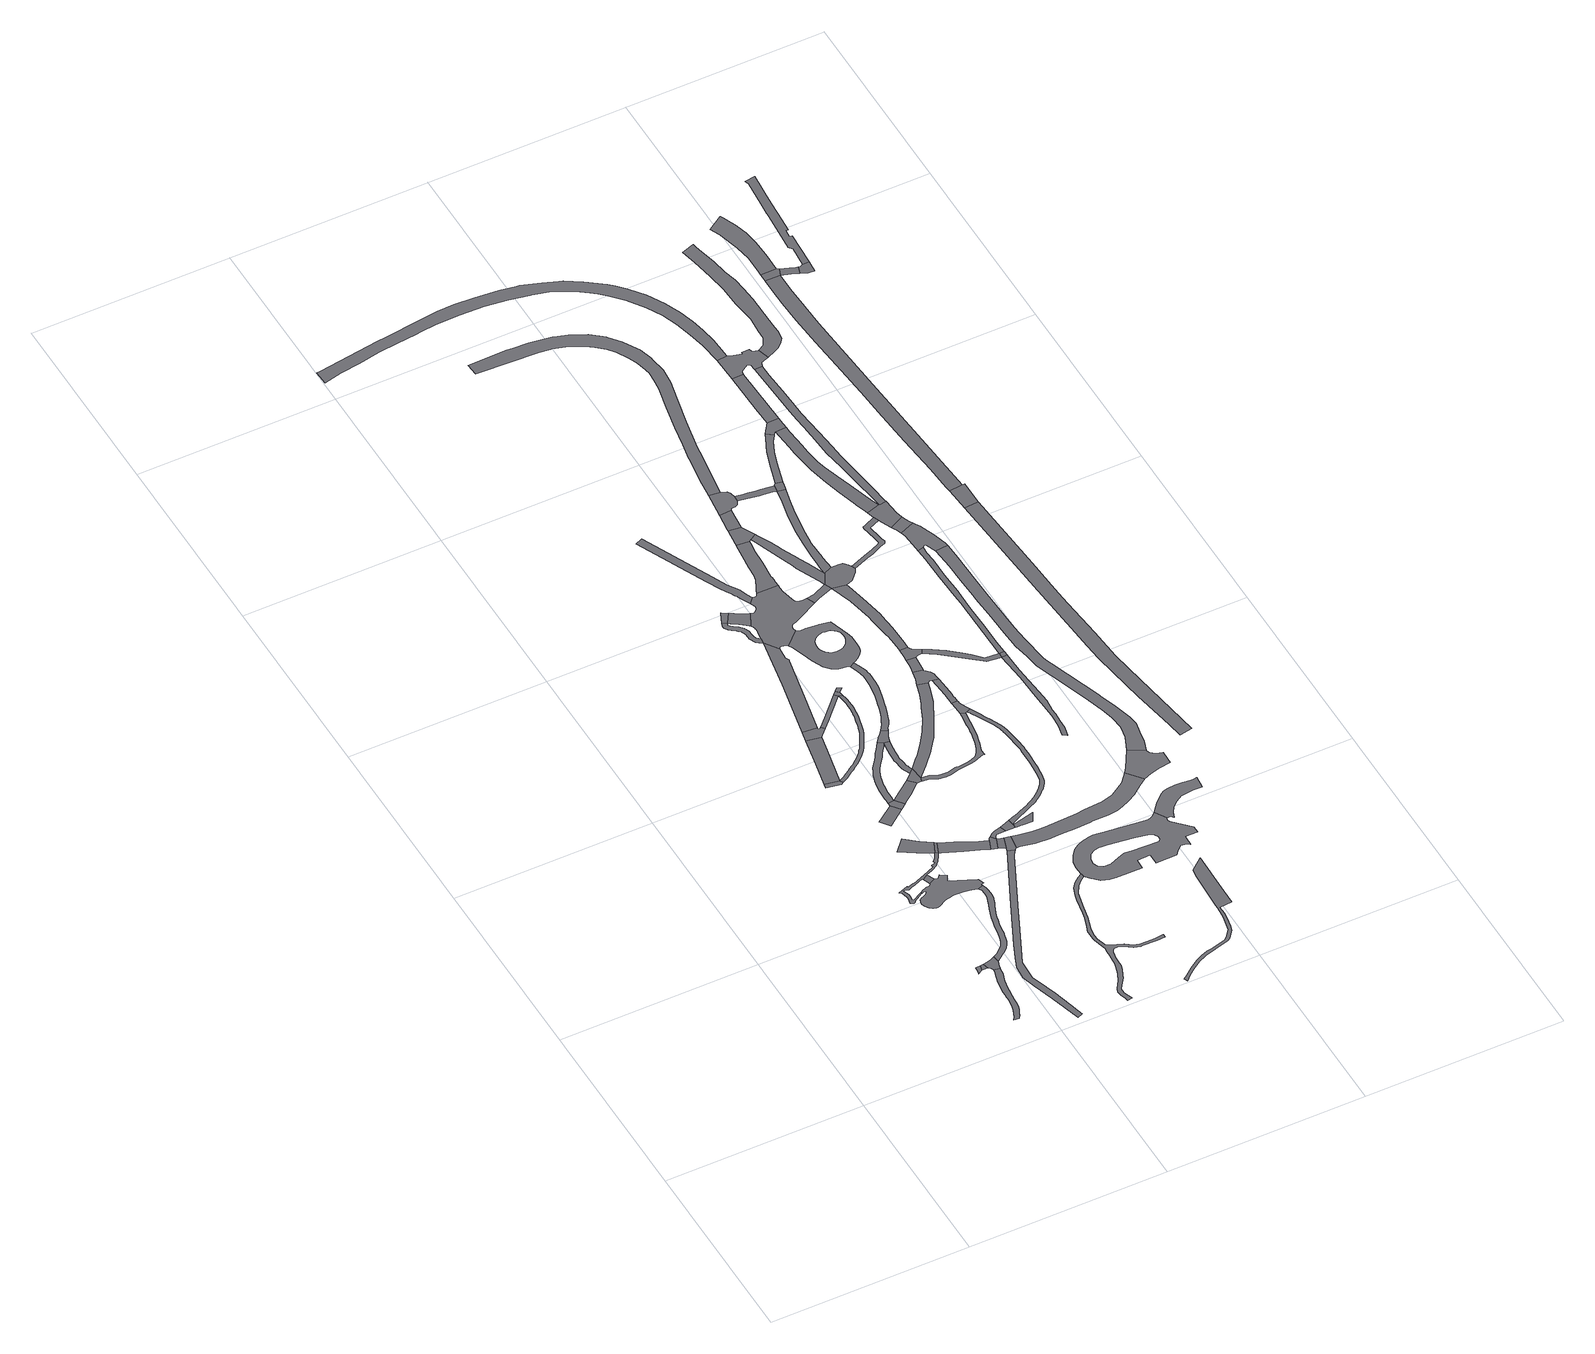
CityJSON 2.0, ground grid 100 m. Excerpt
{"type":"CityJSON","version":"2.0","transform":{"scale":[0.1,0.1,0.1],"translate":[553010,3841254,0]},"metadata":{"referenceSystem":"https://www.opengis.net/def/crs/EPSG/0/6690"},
"CityObjects":{
"road1":{"type":"Road","attributes":{"RoadStructureAttribute.sectionType":"1"},"geometry":[{"type":"MultiSurface","lod":"1","boundaries":[[[0,1,2,3,4,5,6,7,8,9,10,11,12,13,14,15,16,17,18,19,20,21,22,23,24,25,26,27,28,29,30,31,32,33,34,35,36,37,38]]]}]},
"road2":{"type":"Road","geometry":[{"type":"MultiSurface","lod":"1","boundaries":[[[39,40,41,42,43,44,45]]]}]},
"road3":{"type":"Road","geometry":[{"type":"MultiSurface","lod":"1","boundaries":[[[46,39,45,47,48,49]]]}]},
"road4":{"type":"Road","geometry":[{"type":"MultiSurface","lod":"1","boundaries":[[[50,51,52,53,46,49,54,55,0,38,56,57,58]]]}]},
"road5":{"type":"Road","geometry":[{"type":"MultiSurface","lod":"1","boundaries":[[[59,60,61,62,63,64,65,66,67,68,69,70,71,72,73,74,75,76,77,78,79,80,81,82,83,84,85,86,87,88,89,90,91,92,93,94,95,96,97,98,99,100,101,102,103,104,105,106,107,108,109,110,111,112,113,114]]]}]},
"road6":{"type":"Road","geometry":[{"type":"MultiSurface","lod":"1","boundaries":[[[107,106,115,116]]]}]},
"road7":{"type":"Road","attributes":{"RoadStructureAttribute.sectionType":"1"},"geometry":[{"type":"MultiSurface","lod":"1","boundaries":[[[117,118,119,120,121,122,123,124,125,126,127,128,129,130,131,132,133,134,135,136,137,138,139,140,141,142,143,144,145,146,147,148,149,150,151,152,153,154,155,156,157,158,159,160,161,162,163,50,58]]]}]},
"road8":{"type":"Road","geometry":[{"type":"MultiSurface","lod":"1","boundaries":[[[164,165,166,167,168,169,170,171,172,116,115,173,174,175,176,177,178,179,90,89,180,181,182,183,184,185,186,187,188,189,190,191,192,193,194,195,196,197,198,199,200,201,202,203,204,205,206,207,208,209,210,211,143,142]]]}]},
"road9":{"type":"Road","attributes":{"RoadStructureAttribute.sectionType":"1"},"geometry":[{"type":"MultiSurface","lod":"1","boundaries":[[[212,213,214,215,216,217,218,219,220,221,222,223,224,225,226,227,228,229,230,231,232,233,234]]]}]},
"road10":{"type":"Road","attributes":{"RoadStructureAttribute.sectionType":"1"},"geometry":[{"type":"MultiSurface","lod":"1","boundaries":[[[235,236,237,238,59,239]]]}]},
"road11":{"type":"Road","geometry":[{"type":"MultiSurface","lod":"1","boundaries":[[[240,241,242,243,244]]]}]},
"road12":{"type":"Road","attributes":{"RoadStructureAttribute.sectionType":"1"},"geometry":[{"type":"MultiSurface","lod":"1","boundaries":[[[245,246,247,248,249]]]}]},
"road13":{"type":"Road","geometry":[{"type":"MultiSurface","lod":"1","boundaries":[[[239,59,114,250]]]}]},
"road14":{"type":"Road","attributes":{"RoadStructureAttribute.sectionType":"1"},"geometry":[{"type":"MultiSurface","lod":"1","boundaries":[[[251,252,240,244,253,254]]]}]},
"road15":{"type":"Road","geometry":[{"type":"MultiSurface","lod":"1","boundaries":[[[255,256,245,249,257]]]}]},
"road16":{"type":"Road","attributes":{"RoadStructureAttribute.sectionType":"1"},"geometry":[{"type":"MultiSurface","lod":"1","boundaries":[[[258,259,260,250,114,261,262,263,264,265,266]]]}]},
"road17":{"type":"Road","geometry":[{"type":"MultiSurface","lod":"1","boundaries":[[[267,251,254,268,269,270,271,272,273]]]}]},
"road18":{"type":"Road","attributes":{"RoadStructureAttribute.sectionType":"1"},"geometry":[{"type":"MultiSurface","lod":"1","boundaries":[[[274,275,276,277,255,257,278,279,280,281]]]}]},
"road19":{"type":"Road","geometry":[{"type":"MultiSurface","lod":"1","boundaries":[[[282,283,284,285,286,287,288,289,290,291,292,293,294,295,296,297,298,299,300,301,302,256,255,303,304,305,306,307,308,309,310,311,312,313,314,315,316,317,318,319,320,321,322,323]]]}]},
"road20":{"type":"Road","attributes":{"RoadStructureAttribute.sectionType":"1"},"geometry":[{"type":"MultiSurface","lod":"1","boundaries":[[[324,325,326,327,328,329,330,331,332,333,334,335,336,337,338,339,340,341,342,343,344,345,346,347,348,349,350,351,352,353,354,355,356,357,358,359,244,243,360,361,362,363,364,365,366,367,368,369,370,371,372,373,374,375,376,377,378,379,380,381,382,383,384,385,386,387,388,389,390,391,392,393]]]}]},
"road21":{"type":"Road","geometry":[{"type":"MultiSurface","lod":"1","boundaries":[[[394,395,266,265,396,397]]]}]},
"road22":{"type":"Road","attributes":{"RoadStructureAttribute.sectionType":"1"},"geometry":[{"type":"MultiSurface","lod":"1","boundaries":[[[398,399,400,401,402,403,404,405,406,407,408,409,410,411,412,413,414,415,416,417,418,419,420,421,422,423,424,425,426,427,428,429,430,431,432,433,434,435,436,437,438,439,440,441,442,443,444,445,446,447,448,449,450,451,452,453,454,455,456,457,458,459,460,461,462,463,464,465,466,467]]]}]},
"road23":{"type":"Road","attributes":{"RoadStructureAttribute.sectionType":"1"},"geometry":[{"type":"MultiSurface","lod":"1","boundaries":[[[468,397,396,469,470]]]}]},
"road24":{"type":"Road","geometry":[{"type":"MultiSurface","lod":"1","boundaries":[[[471,472,274,281,473,474]]]}]},
"road25":{"type":"Road","attributes":{"RoadStructureAttribute.sectionType":"1"},"geometry":[{"type":"MultiSurface","lod":"1","boundaries":[[[475,476,477,267,273,478,479,480,481,482]]]}]},
"road26":{"type":"Road","geometry":[{"type":"MultiSurface","lod":"1","boundaries":[[[470,469,212,234,483,484]]]}]},
"road27":{"type":"Road","geometry":[{"type":"MultiSurface","lod":"1","boundaries":[[[485,486,487,488,394,397,489,490,491,492]]]}]},
"road28":{"type":"Road","attributes":{"RoadStructureAttribute.sectionType":"1"},"geometry":[{"type":"MultiSurface","lod":"1","boundaries":[[[493,494,270,269,495,496,324]]]}]},
"road29":{"type":"Road","geometry":[{"type":"MultiSurface","lod":"1","boundaries":[[[323,497,498,499,500,501,502,503,504,505,506,507,472,471,508,509,510,511,512,513,514,515,516,517,518,519]]]}]},
"road30":{"type":"Road","geometry":[{"type":"MultiSurface","lod":"1","boundaries":[[[520,485,492,521,522]]]}]},
"road31":{"type":"Road","geometry":[{"type":"MultiSurface","lod":"1","boundaries":[[[523,524,525,526,282,323,519,527,528,529,530,531,532]]]}]},
"road32":{"type":"Road","geometry":[{"type":"MultiSurface","lod":"1","boundaries":[[[533,534,535,536,537,538,539,540,541,542,543,544,545,546,547,548,549,550,551,552,553,554,555,556,557,558,559,560,561,562,563,564,565,566,567,568,569,570,571,475,572,573,574,575,576,577,578,579,580,581,582,583,584,585,586,587,588,589,590,591,592,593,594,595,596,597,598,599,600,601,602,603,604,605,606,607,608,609,610,611]]]}]},
"road33":{"type":"Road","geometry":[{"type":"MultiSurface","lod":"1","boundaries":[[[612,533,611,613]]]}]},
"road34":{"type":"Road","geometry":[{"type":"MultiSurface","lod":"1","boundaries":[[[614,493,324,393,615]]]}]},
"road35":{"type":"Road","attributes":{"RoadStructureAttribute.sectionType":"1"},"geometry":[{"type":"MultiSurface","lod":"1","boundaries":[[[616,617,618,619,613,611,620,621,622,623,624,625,626,627,628]]]}]},
"road36":{"type":"Road","geometry":[{"type":"MultiSurface","lod":"1","boundaries":[[[629,630,631,614,615]]]}]},
"road37":{"type":"Road","geometry":[{"type":"MultiSurface","lod":"1","boundaries":[[[632,633,634,635,636,637,522,521]]]}]},
"road38":{"type":"Road","attributes":{"RoadStructureAttribute.sectionType":"1"},"geometry":[{"type":"MultiSurface","lod":"1","boundaries":[[[638,639,640,641,642,643,644,645,646,647,648,649,650,651,652,653,654,655,656,657]]]}]},
"road39":{"type":"Road","geometry":[{"type":"MultiSurface","lod":"1","boundaries":[[[658,659,660,661,662,663,664,665,666,667,668,669,670,671,672,673,674,675,676,677,678,679,680,681,682,683,684,685,686,687,688,689,690,691,692,693,694,695,523,532]]]}]},
"road40":{"type":"Road","geometry":[{"type":"MultiSurface","lod":"1","boundaries":[[[696,697,698,699,700,701,702,703,704,705,706,707,708,709,710,711,712,713,714,715,716,717,718,719,474,473,720,721,722,723,724,725,726,727,728,729,730,731,732,733,734,735,736,737,738,739,740,741,742,743]]]}]},
"road41":{"type":"Road","attributes":{"RoadStructureAttribute.sectionType":"1"},"geometry":[{"type":"MultiSurface","lod":"1","boundaries":[[[744,745,746,747,748,749,750,751,752,753,754,471,474,755,756,757,758,759,760,761,762,763,764]]]}]},
"road42":{"type":"Road","attributes":{"RoadStructureAttribute.sectionType":"1"},"geometry":[{"type":"MultiSurface","lod":"1","boundaries":[[[765,766,767,768,769,770,771,772,773,774,775,776,777,778,779,780,781,782,783,784,785,786,787,788,789,790,791,792,793,794,795,796,797]]]}]},
"road43":{"type":"Road","geometry":[{"type":"MultiSurface","lod":"1","boundaries":[[[798,799,800,801,802,803,804,805,806,807,808,809,810,811,812,813,814,815,816,817,818,819,820,821,822,823,824,677,676],[825,826,827,828,829,830,831,832,833,834,835,836,837,838,839,840,841,842,843,844,845,846,847,848,849,850,851,852,853,854,855]]]}]},
"road44":{"type":"Road","geometry":[{"type":"MultiSurface","lod":"1","boundaries":[[[856,857,858,859,860,657,656,861,862,863,864,865,866,628,627,867,868,869,870,871,872,873,874,875,876,877,878,879,880,881,882,883,572,475,482,884,885,886,887,815,814,888,889,890,891,892,893,894,895,896,897,898,899,900,901,902,903,904,905]]]}]},
"road45":{"type":"Road","geometry":[{"type":"MultiSurface","lod":"1","boundaries":[[[906,907,908,909,910,911,912,913,914,915,916,917,918,919,920,921,922,923,924,925,926,927,928,929,930,931,932,933,934,935,936,937,938,939,940,941,942,943,944,945,946,947,948,949,950,951,952,953,954,955,956,957,958,959,960,961,962,963,964,965,966,967,968,969,970,971,972,973,974,975,976,977,978,979,980,981,982,983,984,985,986,987,988,989,990,991,992,993,994,995,996,997,998,999,1000,1001,1002,1003,1004,1005,1006,1007,1008,1009,1010,1011,1012,1013,1014,1015,1016,1017,1018,1019,1020,1021,1022,1023,1024,1025,1026,520,522]]]}]},
"road46":{"type":"Road","attributes":{"RoadStructureAttribute.sectionType":"1"},"geometry":[{"type":"MultiSurface","lod":"1","boundaries":[[[1027,1028,1029,1030,1031,1032,1033,1034,1035,1036,484,483,1037,1038,1039,1040,1041,1042,1043,1044,1045,1046,1047,1048,1049,1050,1051]]]}]},
"road47":{"type":"Road","attributes":{"RoadStructureAttribute.sectionType":"1"},"geometry":[{"type":"MultiSurface","lod":"1","boundaries":[[[1052,1053,1054,1055,1056,1057,1058,1059,1060,1061,1062,1063,1064,1065,1066,1067,398,467,1068,1069,1070,1071,1072,1073,1074,1075,1076,1077,1078,1079,1080,1081,1082,1083,1084,1085,1086,1087,1088,1089,1090,1091],[1092,1093,1094,1095,1096,1097,1098,1099,1100,1101,1102,1103,1104,1105,1106,1107,1108,1109,1110,1111,1112,1113,1114,1115,1116]]]}]},
"road48":{"type":"Road","attributes":{"RoadStructureAttribute.sectionType":"1"},"geometry":[{"type":"MultiSurface","lod":"1","boundaries":[[[1117,1118,1119,1120,1121,1122,1123,1124,1125,1126,1127,856,905,1128,1129,1130,1131,1132,1133,1134,1135,1136]]]}]},
"road49":{"type":"Road","geometry":[{"type":"MultiSurface","lod":"1","boundaries":[[[1137,1138,1139,1140,1141,1142,1143,1144,1145,1146,1147,696,743,1148,1149,969,968]]]}]},
"road50":{"type":"Road","geometry":[{"type":"MultiSurface","lod":"1","boundaries":[[[1150,1151,744,764,1152,1153,1154,1155,1156,1157,1158,1159]]]}]},
"road51":{"type":"Road","geometry":[{"type":"MultiSurface","lod":"1","boundaries":[[[1153,1160,1145,1144,1161,1162,1163,1164,1165,1154]]]}]},
"road52":{"type":"Road","attributes":{"RoadStructureAttribute.sectionType":"1"},"geometry":[{"type":"MultiSurface","lod":"1","boundaries":[[[1166,1167,1168,1150,1159,1169]]]}]},
"road53":{"type":"Road","geometry":[{"type":"MultiSurface","lod":"1","boundaries":[[[1170,1171,898,897,1172,1173,1174]]]}]},
"road54":{"type":"Road","geometry":[{"type":"MultiSurface","lod":"1","boundaries":[[[1175,1176,1117,1136,1177,1178,1179,1180]]]}]},
"road55":{"type":"Road","attributes":{"RoadStructureAttribute.sectionType":"1"},"geometry":[{"type":"MultiSurface","lod":"1","boundaries":[[[1181,1182,1183,1175,1180]]]}]},
"road56":{"type":"Road","geometry":[{"type":"MultiSurface","lod":"1","boundaries":[[[1184,1185,1166,1169,1186,1187,1188,1189,1190]]]}]},
"road57":{"type":"Road","attributes":{"RoadStructureAttribute.sectionType":"1"},"geometry":[{"type":"MultiSurface","lod":"1","boundaries":[[[1174,1191,1192,1193,1194,1195,1196,1197,1184,1190,1198,1199,1200,1201,1202,1203,1204,1205]]]}]},
"road58":{"type":"Road","attributes":{"RoadStructureAttribute.sectionType":"1"},"geometry":[{"type":"MultiSurface","lod":"1","boundaries":[[[1206,1207,1208,1209,1210,1211,1212,1213,1178,1177,1214,1215,1216,1217,1218,1219,1170,1220]]]}]},
"road59":{"type":"Road","attributes":{"RoadStructureAttribute.sectionType":"1"},"geometry":[{"type":"MultiSurface","lod":"1","boundaries":[[[1221,1222,1223,1224,1225,1226,1227,1228,1229,1230,1231,1232,1233,1234,1235,1236,1237,1238,1239,1240,1241,1242,1243,1244,1245,1246,1247,1248,1249,1250,1251,1252,1253,1254,1255,1256,1257,1258,1259,1260,1261,1262,1263,1264,1265,1266,1267,1268,1269,1270,1271,1272,1273,1274]]]}]},
"road60":{"type":"Road","attributes":{"RoadStructureAttribute.sectionType":"1"},"geometry":[{"type":"MultiSurface","lod":"1","boundaries":[[[1275,1276,1277,1278,1279,1280,1281,1282,1283,1284,1285,1286,1287,1288,1289,1290,1291,1292,1293,1294,1295,1296,1297,1298,1299,1300,1301,1302,1303,1304,1305,1306,1307,1308,1309,1310,1311,1312,1313,1314,1315,1316,1317,1318,1319,1320,1321,1322]]]}]},
"road61":{"type":"Road","geometry":[{"type":"MultiSurface","lod":"1","boundaries":[[[1321,1182,1181,1323,1324,1325,1326,1327,1328,1329,1322]]]}]},
"road62":{"type":"Road","geometry":[{"type":"MultiSurface","lod":"1","boundaries":[[[1330,1331,1332,1333,1220,1170,1174,1205,1334,1335,1336,1337,1338]]]}]},
"road63":{"type":"Road","attributes":{"RoadStructureAttribute.sectionType":"1"},"geometry":[{"type":"MultiSurface","lod":"1","boundaries":[[[1339,1340,1341,1342,1343,1344,1188,1187,1345,1346,1347,1348,1349,1350,1351,1352]]]}]},
"road64":{"type":"Road","attributes":{"RoadStructureAttribute.sectionType":"1"},"geometry":[{"type":"MultiSurface","lod":"1","boundaries":[[[1353,1354,1355,1356,1357,1358,1359,1360,1361,1362,1363,1220,1333,1364,1365,1366,1367,1368,1369,1370,1371,1372]]]}]},
"road65":{"type":"Road","attributes":{"RoadStructureAttribute.sectionType":"1"},"geometry":[{"type":"MultiSurface","lod":"1","boundaries":[[[1373,1374,1375,1376,1377,1378,1379,1380,1381,1091,1090,1382,1383,1384,1385,1386,1387,1388,1389,1390,1391,1392]]]}]},
"road66":{"type":"Road","geometry":[{"type":"MultiSurface","lod":"1","boundaries":[[[1393,1394,1395,1396,1397,1327,1326,1398,1399,1400,1401,1402,1353,1403]]]}]},
"road67":{"type":"Road","attributes":{"RoadStructureAttribute.sectionType":"1"},"geometry":[{"type":"MultiSurface","lod":"1","boundaries":[[[1404,1405,1406,1407,1408,1409,1410,1411,1412,1413,1414,1415,1416,1417,1418,1419,1351]]]}]},
"road68":{"type":"Road","geometry":[{"type":"MultiSurface","lod":"1","boundaries":[[[1420,1421,1027,1051,1422,1423,1424,1425,1426,1427,1428]]]}]},
"road69":{"type":"Road","geometry":[{"type":"MultiSurface","lod":"1","boundaries":[[[1429,1352,1351,1419]]]}]},
"road70":{"type":"Road","geometry":[{"type":"MultiSurface","lod":"1","boundaries":[[[1430,1403,1353,1372,1431,1432]]]}]},
"road71":{"type":"Road","geometry":[{"type":"MultiSurface","lod":"1","boundaries":[[[1433,1434,1435,1436,1437,1438,1439,1440,1441,1442,1338,1337,1443,1444,1445,1446,1447,1448,1449,1450,1451,1452]]]}]},
"road72":{"type":"Road","attributes":{"RoadStructureAttribute.sectionType":"1"},"geometry":[{"type":"MultiSurface","lod":"1","boundaries":[[[1453,1454,1455,1456,1457,1458,1459,1460,1461,1462,1463,1464,1465,1466,1352,1429]]]}]},
"road73":{"type":"Road","attributes":{"RoadStructureAttribute.sectionType":"1"},"geometry":[{"type":"MultiSurface","lod":"1","boundaries":[[[1467,1468,1469,1470,1471,1430,1432,1472,1473,1474,1475,1476]]]}]},
"road74":{"type":"Road","attributes":{"RoadStructureAttribute.sectionType":"1"},"geometry":[{"type":"MultiSurface","lod":"1","boundaries":[[[1477,1478,1479,1480,1481,1482,1483,1484,1485,1486,1487,1488,1489,1490,1491,1492,1493,1494,1495,1496,1497,1498,1499,1500,1501,1502,1503,1504,1505,1506,1507,1508,1509,1510,1420,1428]]]}]},
"road75":{"type":"Road","geometry":[{"type":"MultiSurface","lod":"1","boundaries":[[[1511,1512,1513,1514,1515,1433,1452,1516,1517,1518]]]}]},
"road76":{"type":"Road","attributes":{"RoadStructureAttribute.sectionType":"1"},"geometry":[{"type":"MultiSurface","lod":"1","boundaries":[[[1519,1518,1517,1520,1521,1522,1523]]]}]},
"road77":{"type":"Road","attributes":{"RoadStructureAttribute.sectionType":"1"},"geometry":[{"type":"MultiSurface","lod":"1","boundaries":[[[1524,1525,1526,1527,1528,1529,1530,1531,1532,1533,1534,1535,1536,1537,1538,1539,1540,1541,1542,1543,1544,1545,1546,1547,1548,1549,1515,1514]]]}]},
"road78":{"type":"Road","geometry":[{"type":"MultiSurface","lod":"1","boundaries":[[[1550,1551,1552,1553,1523,1522,1554,1555,1462,1461,1556,1557,1558,1494,1493]]]}]},
"road79":{"type":"Road","geometry":[{"type":"MultiSurface","lod":"1","boundaries":[[[1559,1560,1561,1562,1467,1476,1563,1538,1537]]]}]},
"road80":{"type":"Road","attributes":{"RoadStructureAttribute.sectionType":"1"},"geometry":[{"type":"MultiSurface","lod":"1","boundaries":[[[1564,1565,1566,1562,1561]]]}]},
"road81":{"type":"Road","attributes":{"RoadStructureAttribute.sectionType":"1"},"geometry":[{"type":"MultiSurface","lod":"1","boundaries":[[[1567,1568,1569,1570,1571,1572,1573,1574,1575,1576,1577,1578,1579,1580,1581,1582,1583,1584,1585,1586,1587,1588,1589,1513,1512]]]}]},
"road82":{"type":"Road","attributes":{"RoadStructureAttribute.sectionType":"1"},"geometry":[{"type":"MultiSurface","lod":"1","boundaries":[[[1590,1591,1592,1593,1594,1595,1596,1597,1598,1599,1600,1601,1602,1603,1604,1605,1606,1607,1608,1609,1610,1611]]]}]},
"road83":{"type":"Road","geometry":[{"type":"MultiSurface","lod":"1","boundaries":[[[1612,1613,1274,1273,1565,1564,1614,1615,1616,1617,1579,1578,1618,1619,1620,1621,1622,1623]]]}]},
"road84":{"type":"Road","geometry":[{"type":"MultiSurface","lod":"1","boundaries":[[[1624,1625,1626,1627,1598,1597]]]}]},
"road85":{"type":"Road","attributes":{"RoadStructureAttribute.sectionType":"1"},"geometry":[{"type":"MultiSurface","lod":"1","boundaries":[[[1628,1629,1630,1631,1632,1633,1634,1635,1636,1637,1638,1639,1640,1641,1642,1643,1644,1645,1646,1647,1648,1649,1650,1651,1652,1620,1619]]]}]},
"road86":{"type":"Road","attributes":{"RoadStructureAttribute.sectionType":"1"},"geometry":[{"type":"MultiSurface","lod":"1","boundaries":[[[1653,1654,1655,1656,1657,1658,1659,1660,1661,1662,1663,1626,1625,1664,1665,1666,1667,1668,1669,1670]]]}]},
"road87":{"type":"Road","geometry":[{"type":"MultiSurface","lod":"1","boundaries":[[[1671,1672,1653,1670,1673,1674]]]}]},
"road88":{"type":"Road","attributes":{"RoadStructureAttribute.sectionType":"1"},"geometry":[{"type":"MultiSurface","lod":"1","boundaries":[[[1675,1676,1677,1678,1679,1680,1681,1682,1683,1684,1685,1686,1687,1688,1671,1674]]]}]},
"road89":{"type":"Road","attributes":{"RoadStructureAttribute.sectionType":"1"},"geometry":[{"type":"MultiSurface","lod":"1","boundaries":[[[1689,1690,1673,1670,1691,1692,1693]]]}]},
"road90":{"type":"Road","geometry":[{"type":"MultiSurface","lod":"1","boundaries":[[[1694,1695,1693,1692,1696,1697,1698]]]}]},
"road91":{"type":"Road","attributes":{"RoadStructureAttribute.sectionType":"1"},"geometry":[{"type":"MultiSurface","lod":"1","boundaries":[[[1699,1700,1701,1702,1703,1704,1705,1706,1707,1708,1709,1710,1711,1712,1713,1714,1694,1698]]]}]}
},
"vertices":[
[911,474,0],[910,465,0],[907,455,0],[903,440,0],[899,423,0],[892,401,0],[888,382,0],[885,362,0],[883,341,0],[883,331,0],[882,313,0],[882,301,0],[881,288,0],[879,261,0],[876,239,0],[875,234,0],[870,215,0],[861,193,0],[852,172,0],[843,159,0],[869,154,0],[879,170,0],[887,188,0],[894,204,0],[900,225,0],[902,238,0],[904,248,0],[906,270,0],[907,284,0],[908,294,0],[911,321,0],[914,347,0],[917,368,0],[923,392,0],[930,417,0],[936,434,0],[937,441,0],[939,451,0],[942,470,0],
[869,525,0],[852,524,0],[846,524,0],[844,498,0],[840,484,0],[856,494,0],[863,499,0],
[886,527,0],[865,499,0],[881,499,0],[892,498,0],
[950,547,0],[929,538,0],[924,537,0],[905,531,0],[901,494,0],[908,485,0],[945,487,0],[949,499,0],[954,511,0],
[1023,1243,0],[1006,1212,0],[991,1200,0],[993,1195,0],[996,1188,0],[975,1180,0],[972,1178,0],[976,1169,0],[944,1156,0],[853,1120,0],[851,1119,0],[849,1122,0],[823,1112,0],[819,1110,0],[816,1117,0],[800,1111,0],[766,1099,0],[775,1088,0],[781,1073,0],[784,1057,0],[784,1041,0],[779,1025,0],[778,1017,0],[789,1011,0],[794,1008,0],[800,1012,0],[809,1020,0],[823,1029,0],[835,1037,0],[838,1039,0],[849,1045,0],[853,1055,0],[840,1048,0],[808,1030,0],[800,1029,0],[796,1032,0],[796,1033,0],[799,1051,0],[799,1067,0],[796,1079,0],[788,1096,0],[788,1099,0],[795,1101,0],[814,1095,0],[831,1102,0],[852,1110,0],[897,1128,0],[900,1121,0],[927,1141,0],[943,1145,0],[962,1152,0],[992,1170,0],[999,1178,0],[1007,1187,0],[1029,1223,0],[1037,1236,0],
[914,1087,0],[945,1102,0],
[975,529,0],[978,531,0],[989,540,0],[1008,555,0],[1024,571,0],[1035,586,0],[1046,606,0],[1051,623,0],[1055,641,0],[1060,662,0],[1064,689,0],[1065,698,0],[1068,717,0],[1073,738,0],[1079,762,0],[1086,785,0],[1095,807,0],[1104,828,0],[1113,847,0],[1114,850,0],[1120,869,0],[1124,891,0],[1125,909,0],[1124,927,0],[1121,946,0],[1116,963,0],[1090,952,0],[1098,937,0],[1099,920,0],[1099,905,0],[1096,886,0],[1091,870,0],[1090,867,0],[1083,847,0],[1074,822,0],[1065,798,0],[1056,769,0],[1048,738,0],[1041,710,0],[1041,704,0],[1038,687,0],[1035,663,0],[1030,640,0],[1021,616,0],[1008,593,0],[993,576,0],[970,559,0],
[1113,974,0],[1126,975,0],[1116,1007,0],[991,1064,0],[1005,1094,0],[976,1113,0],[975,1111,0],[962,1097,0],[954,1096,0],[914,1082,0],[913,1078,0],[905,1072,0],[888,1072,0],[881,1069,0],[869,1064,0],[866,1062,0],[854,1047,0],[862,1050,0],[870,1052,0],[874,1050,0],[874,1045,0],[866,1035,0],[856,1030,0],[852,1028,0],[839,1023,0],[832,1017,0],[829,1015,0],[824,1004,0],[822,988,0],[823,984,0],[827,968,0],[839,952,0],[854,942,0],[866,938,0],[869,938,0],[876,937,0],[888,939,0],[896,942,0],[911,952,0],[928,961,0],[948,967,0],[972,971,0],[975,971,0],[999,971,0],[1022,970,0],[1048,966,0],[1072,959,0],[1086,954,0],
[1314,1103,0],[1171,800,0],[1117,687,0],[1064,574,0],[1032,501,0],[1008,441,0],[1004,376,0],[1003,372,0],[1024,303,0],[1057,195,0],[1104,37,0],[1129,47,0],[1110,122,0],[1096,174,0],[1085,217,0],[1049,327,0],[1041,354,0],[1045,457,0],[1148,680,0],[1195,779,0],[1326,1061,0],[1329,1067,0],[1348,1092,0],
[993,1341,0],[935,1390,0],[879,1327,0],[952,1280,0],[1050,1304,0],
[790,1854,0],[785,1831,0],[858,1817,0],[871,1824,0],[862,1839,0],
[986,1596,0],[916,1545,0],[897,1531,0],[932,1483,0],[1021,1553,0],
[1061,1296,0],
[845,2132,0],[820,2005,0],[902,2035,0],[918,2117,0],
[1017,1618,0],[986,1615,0],[1050,1576,0],
[1210,1221,0],[1132,1262,0],[1099,1278,0],[1042,1233,0],[1049,1229,0],[1142,1192,0],[1233,1156,0],[1254,1147,0],[1275,1199,0],
[856,2185,0],[927,2127,0],[958,2158,0],[943,2173,0],[935,2168,0],[928,2172,0],[928,2180,0],
[1125,1701,0],[1120,1697,0],[1028,1626,0],[1022,1622,0],[1067,1590,0],[1098,1614,0],[1151,1659,0],[1160,1667,0],
[1123,1974,0],[1108,1953,0],[1095,1934,0],[1082,1916,0],[1070,1897,0],[1059,1881,0],[1054,1874,0],[1042,1859,0],[1029,1841,0],[1020,1822,0],[1009,1800,0],[1003,1781,0],[998,1765,0],[994,1742,0],[991,1727,0],[990,1722,0],[987,1698,0],[986,1677,0],[986,1658,0],[986,1647,0],[986,1634,0],[1016,1626,0],[1016,1633,0],[1017,1658,0],[1017,1676,0],[1018,1695,0],[1020,1718,0],[1024,1736,0],[1024,1740,0],[1028,1757,0],[1032,1772,0],[1037,1788,0],[1047,1809,0],[1055,1825,0],[1064,1837,0],[1066,1840,0],[1084,1863,0],[1096,1880,0],[1107,1899,0],[1120,1917,0],[1133,1935,0],[1146,1956,0],
[1106,2311,0],[1108,2303,0],[1110,2286,0],[1112,2271,0],[1114,2252,0],[1115,2233,0],[1114,2216,0],[1112,2196,0],[1112,2194,0],[1110,2181,0],[1107,2161,0],[1103,2145,0],[1099,2128,0],[1095,2110,0],[1090,2094,0],[1084,2074,0],[1078,2058,0],[1070,2042,0],[1066,2034,0],[1061,2024,0],[1054,2010,0],[1046,1995,0],[1038,1982,0],[1028,1968,0],[1026,1967,0],[1018,1956,0],[1007,1943,0],[994,1930,0],[982,1919,0],[969,1909,0],[960,1902,0],[954,1898,0],[938,1887,0],[923,1877,0],[904,1865,0],[889,1854,0],[898,1839,0],[914,1850,0],[932,1862,0],[948,1872,0],[954,1876,0],[964,1884,0],[979,1895,0],[993,1905,0],[1006,1918,0],[1020,1931,0],[1032,1945,0],[1033,1946,0],[1042,1958,0],[1052,1972,0],[1061,1986,0],[1069,2001,0],[1077,2016,0],[1082,2026,0],[1086,2034,0],[1094,2051,0],[1101,2068,0],[1107,2089,0],[1112,2105,0],[1116,2123,0],[1120,2141,0],[1124,2158,0],[1127,2178,0],[1129,2194,0],[1132,2215,0],[1132,2233,0],[1131,2254,0],[1129,2272,0],[1127,2288,0],[1125,2305,0],
[1289,1217,0],[1280,1209,0],[1283,1136,0],[1305,1191,0],
[1536,821,0],[1516,809,0],[1489,786,0],[1467,761,0],[1450,715,0],[1444,688,0],[1428,605,0],[1421,570,0],[1404,520,0],[1393,488,0],[1392,485,0],[1392,442,0],[1395,428,0],[1410,373,0],[1411,360,0],[1410,337,0],[1409,312,0],[1407,279,0],[1405,258,0],[1401,239,0],[1388,197,0],[1368,155,0],[1341,115,0],[1333,94,0],[1338,72,0],[1345,41,0],[1348,25,0],[1374,32,0],[1356,75,0],[1356,92,0],[1358,105,0],[1388,147,0],[1396,161,0],[1401,174,0],[1405,183,0],[1416,205,0],[1424,233,0],[1425,261,0],[1426,283,0],[1429,300,0],[1429,303,0],[1433,324,0],[1438,335,0],[1447,341,0],[1467,343,0],[1491,331,0],[1526,306,0],[1561,297,0],[1568,297,0],[1641,295,0],[1681,298,0],[1681,315,0],[1638,312,0],[1572,312,0],[1563,312,0],[1533,321,0],[1501,346,0],[1471,358,0],[1438,373,0],[1423,383,0],[1410,430,0],[1407,455,0],[1414,500,0],[1436,568,0],[1450,643,0],[1465,703,0],[1469,721,0],[1492,761,0],[1514,784,0],[1539,801,0],
[1314,1189,0],[1318,1122,0],[1337,1182,0],
[1182,1755,0],[1160,1735,0],[1181,1667,0],[1189,1687,0],
[965,2760,0],[960,2727,0],[918,2492,0],[977,2418,0],[1016,2606,0],[1018,2613,0],[1007,2631,0],[1013,2694,0],
[1358,1099,0],[1370,1175,0],
[1354,1247,0],[1324,1239,0],[1310,1232,0],[1302,1229,0],[1310,1204,0],[1312,1207,0],[1322,1217,0],[1367,1217,0],
[1091,2326,0],[988,2219,0],[990,2191,0],[1094,2299,0],
[1142,1930,0],[1139,1907,0],[1137,1885,0],[1135,1862,0],[1135,1837,0],[1137,1819,0],[1139,1798,0],[1141,1783,0],[1142,1780,0],[1145,1768,0],[1150,1756,0],[1175,1769,0],[1171,1779,0],[1169,1787,0],[1168,1791,0],[1166,1803,0],[1164,1823,0],[1162,1839,0],[1163,1862,0],[1164,1883,0],[1167,1905,0],[1170,1927,0],[1173,1953,0],
[1410,1268,0],[1414,1215,0],[1414,1235,0],
[1169,2031,0],[1154,2012,0],[1140,1996,0],[1139,1994,0],[1176,1961,0],[1179,1972,0],[1180,1975,0],[1185,1986,0],[1192,2003,0],[1200,2017,0],
[860,2955,0],[857,2945,0],[855,2940,0],[855,2934,0],[855,2929,0],[856,2923,0],[860,2915,0],[864,2909,0],[868,2906,0],[873,2901,0],[880,2896,0],[891,2888,0],[897,2883,0],[900,2881,0],[903,2877,0],[907,2873,0],[909,2871,0],[913,2866,0],[915,2863,0],[917,2859,0],[919,2855,0],[919,2854,0],[920,2851,0],[920,2849,0],[921,2843,0],[922,2826,0],[923,2821,0],[924,2812,0],[925,2807,0],[927,2801,0],[929,2797,0],[931,2792,0],[935,2785,0],[939,2780,0],[942,2777,0],[946,2773,0],[950,2769,0],[953,2767,0],[958,2764,0],[969,2786,0],[966,2788,0],[964,2789,0],[962,2791,0],[959,2793,0],[958,2795,0],[956,2797,0],[955,2799,0],[952,2803,0],[951,2807,0],[950,2809,0],[948,2813,0],[948,2817,0],[946,2824,0],[946,2829,0],[945,2842,0],[945,2845,0],[944,2853,0],[943,2856,0],[942,2861,0],[941,2864,0],[938,2870,0],[935,2876,0],[933,2879,0],[927,2887,0],[921,2894,0],[916,2899,0],[913,2902,0],[906,2907,0],[894,2915,0],[888,2920,0],[884,2923,0],[883,2925,0],[880,2928,0],[879,2931,0],[879,2932,0],[879,2933,0],[879,2936,0],[879,2938,0],[881,2943,0],
[886,3014,0],[915,2997,0],
[1106,2341,0],[1121,2327,0],
[990,2953,0],[973,2962,0],[951,2975,0],[936,2985,0],[895,2934,0],[916,2920,0],[926,2913,0],[941,2902,0],[953,2893,0],[958,2889,0],[963,2884,0],[966,2881,0],[1001,2949,0],
[1141,2347,0],[1123,2359,0],[1117,2353,0],
[1425,1215,0],[1449,1215,0],[1452,1215,0],[1502,1213,0],[1527,1261,0],[1432,1239,0],
[1053,3041,0],[1048,3054,0],[1040,3073,0],[1039,3076,0],[1033,3089,0],[1028,3101,0],[993,3158,0],[959,3231,0],[794,3588,0],[759,3573,0],[924,3216,0],[958,3143,0],[980,3107,0],[984,3100,0],[994,3080,0],[997,3075,0],[1010,3049,0],[1021,3026,0],[1030,3005,0],[1056,3034,0],
[1207,2032,0],[1219,2049,0],[1230,2070,0],[1240,2096,0],[1251,2124,0],[1259,2149,0],[1265,2174,0],[1271,2196,0],[1278,2224,0],[1284,2248,0],[1289,2280,0],[1292,2307,0],[1293,2341,0],[1293,2367,0],[1290,2384,0],[1289,2393,0],[1282,2415,0],[1274,2438,0],[1264,2461,0],[1238,2444,0],[1246,2427,0],[1253,2405,0],[1259,2386,0],[1262,2365,0],[1262,2354,0],[1262,2341,0],[1261,2310,0],[1258,2284,0],[1254,2254,0],[1249,2232,0],[1242,2204,0],[1236,2182,0],[1229,2158,0],[1222,2134,0],[1212,2107,0],[1202,2084,0],[1192,2065,0],[1182,2049,0],
[1533,1960,0],[1531,1943,0],[1523,1889,0],[1522,1854,0],[1519,1836,0],[1518,1828,0],[1514,1803,0],[1506,1772,0],[1500,1750,0],[1490,1729,0],[1480,1710,0],[1472,1697,0],[1462,1689,0],[1447,1683,0],[1430,1678,0],[1411,1675,0],[1389,1672,0],[1375,1670,0],[1362,1671,0],[1354,1671,0],[1317,1661,0],[1293,1661,0],[1263,1665,0],[1230,1682,0],[1223,1662,0],[1256,1645,0],[1291,1640,0],[1319,1640,0],[1356,1650,0],[1358,1651,0],[1407,1658,0],[1430,1661,0],[1450,1665,0],[1469,1672,0],[1486,1679,0],[1500,1682,0],[1508,1682,0],[1506,1712,0],[1521,1754,0],[1529,1779,0],[1535,1803,0],[1538,1823,0],[1540,1835,0],[1544,1862,0],[1547,1893,0],[1551,1916,0],[1554,1936,0],[1557,1950,0],
[1447,2208,0],[1430,2150,0],[1407,2094,0],[1399,2075,0],[1367,2004,0],[1330,1937,0],[1310,1908,0],[1288,1876,0],[1241,1818,0],[1226,1803,0],[1187,1760,0],[1244,1743,0],[1304,1811,0],[1315,1827,0],[1358,1884,0],[1363,1889,0],[1411,1979,0],[1414,1985,0],[1461,2078,0],[1483,2143,0],[1497,2193,0],
[1669,35,0],[1698,58,0],[1741,89,0],[1788,111,0],[1845,127,0],[1888,137,0],[1915,145,0],[1930,155,0],[1962,196,0],[1969,218,0],[1981,276,0],[1983,306,0],[1983,348,0],[2045,352,0],[2047,429,0],[2052,661,0],[1988,608,0],[1982,573,0],[1974,367,0],[1973,348,0],[1969,288,0],[1952,208,0],[1927,175,0],[1907,158,0],[1863,145,0],[1833,137,0],[1805,132,0],[1773,121,0],[1736,103,0],[1693,73,0],[1654,40,0],[1633,26,0],[1641,8,0],
[1270,2463,0],[1293,2478,0],[1312,2496,0],[1323,2513,0],[1329,2529,0],[1330,2545,0],[1332,2566,0],[1333,2609,0],[1324,2637,0],[1292,2735,0],[1241,2744,0],[1235,2745,0],[1208,2747,0],[1175,2750,0],[1147,2750,0],[1138,2753,0],[1130,2759,0],[1057,2690,0],[1067,2675,0],[1083,2626,0],[1106,2557,0],[1132,2502,0],[1157,2475,0],[1167,2470,0],[1187,2460,0],[1230,2453,0],[1234,2453,0],[1252,2691,0],[1265,2688,0],[1281,2679,0],[1291,2669,0],[1299,2657,0],[1302,2643,0],[1302,2635,0],[1302,2621,0],[1298,2607,0],[1288,2587,0],[1285,2584,0],[1275,2575,0],[1260,2566,0],[1246,2560,0],[1230,2560,0],[1212,2562,0],[1208,2564,0],[1196,2571,0],[1184,2581,0],[1176,2591,0],[1169,2605,0],[1167,2617,0],[1167,2631,0],[1170,2646,0],[1176,2660,0],[1182,2668,0],[1185,2673,0],[1200,2683,0],[1214,2689,0],[1231,2692,0],[1238,2691,0],
[1086,3046,0],[1081,3036,0],[1076,3031,0],[1070,3030,0],[1061,3031,0],[1037,2991,0],[1041,2974,0],[1039,2963,0],[1032,2953,0],[1023,2946,0],[1013,2944,0],[970,2876,0],[972,2873,0],[974,2869,0],[975,2867,0],[975,2864,0],[976,2862,0],[977,2858,0],[977,2855,0],[978,2853,0],[978,2851,0],[978,2849,0],[978,2844,0],[978,2841,0],[977,2834,0],[976,2829,0],[975,2825,0],[970,2796,0],[1018,2702,0],[1029,2704,0],[1038,2702,0],[1047,2698,0],[1128,2766,0],[1126,2776,0],[1127,2786,0],[1131,2795,0],[1140,2801,0],[1154,2806,0],[1173,2815,0],[1222,2840,0],[1248,2853,0],[1287,2873,0],[1268,2913,0],[1251,2913,0],[1235,2913,0],[1215,2923,0],[1207,2945,0],[1194,3004,0],[1194,3030,0],[1194,3045,0],
[1415,1237,0],[1416,1238,0],[1419,1241,0],[1421,1243,0],[1426,1246,0],[1428,1247,0],[1435,1251,0],[1450,1258,0],[1467,1266,0],[1500,1281,0],[1530,1295,0],[1544,1302,0],[1552,1306,0],[1566,1313,0],[1579,1321,0],[1586,1327,0],[1591,1330,0],[1600,1337,0],[1613,1348,0],[1619,1353,0],[1629,1362,0],[1637,1371,0],[1641,1375,0],[1646,1382,0],[1651,1388,0],[1654,1392,0],[1656,1395,0],[1660,1401,0],[1663,1408,0],[1665,1412,0],[1668,1420,0],[1670,1430,0],[1672,1437,0],[1674,1451,0],[1676,1466,0],[1676,1474,0],[1678,1488,0],[1679,1505,0],[1681,1542,0],[1683,1580,0],[1683,1599,0],[1683,1625,0],[1683,1637,0],[1682,1657,0],[1680,1674,0],[1680,1678,0],[1676,1720,0],[1672,1747,0],[1671,1760,0],[1669,1772,0],[1668,1778,0],[1667,1783,0],[1665,1791,0],[1664,1794,0],[1661,1804,0],[1659,1810,0],[1654,1822,0],[1648,1836,0],[1644,1844,0],[1635,1862,0],[1620,1893,0],[1610,1913,0],[1585,1962,0],[1565,1952,0],[1568,1948,0],[1570,1945,0],[1574,1937,0],[1579,1929,0],[1588,1911,0],[1601,1887,0],[1617,1854,0],[1630,1828,0],[1636,1815,0],[1640,1804,0],[1642,1798,0],[1642,1797,0],[1645,1789,0],[1647,1779,0],[1648,1773,0],[1649,1768,0],[1651,1756,0],[1653,1744,0],[1656,1718,0],[1660,1677,0],[1661,1662,0],[1662,1656,0],[1663,1637,0],[1663,1624,0],[1663,1600,0],[1663,1581,0],[1661,1543,0],[1659,1506,0],[1658,1490,0],[1657,1476,0],[1656,1468,0],[1654,1454,0],[1652,1441,0],[1651,1435,0],[1649,1426,0],[1646,1419,0],[1645,1416,0],[1642,1411,0],[1639,1405,0],[1637,1402,0],[1630,1394,0],[1625,1388,0],[1622,1384,0],[1614,1376,0],[1606,1368,0],[1600,1363,0],[1588,1353,0],[1575,1343,0],[1568,1338,0],[1556,1331,0],[1543,1324,0],[1536,1320,0],[1524,1314,0],[1504,1305,0],[1481,1296,0],[1465,1289,0],[1432,1277,0],
[2003,1286,0],[1964,1238,0],[1892,1192,0],[1835,1177,0],[1735,1167,0],[1700,1163,0],[1533,1156,0],[1491,1157,0],[1470,1158,0],[1403,1167,0],[1378,1100,0],[1446,1085,0],[1521,1081,0],[1546,1083,0],[1576,1084,0],[1643,1082,0],[1725,1087,0],[1738,1088,0],[1818,1089,0],[1868,1095,0],[1898,1105,0],[1935,1123,0],[1978,1146,0],[2025,1184,0],[2064,1211,0],
[1989,991,0],[1974,983,0],[1962,981,0],[1932,984,0],[1744,1006,0],[1715,1009,0],[1699,1010,0],[1677,1010,0],[1639,1000,0],[1614,990,0],[1607,987,0],[1582,969,0],[1560,939,0],[1540,904,0],[1535,876,0],[1536,851,0],[1563,775,0],[1564,774,0],[1594,744,0],[1632,732,0],[1666,729,0],[1679,728,0],[1794,726,0],[1796,779,0],[1864,780,0],[1863,725,0],[1969,726,0],[1989,751,0],[2011,769,0],[2039,766,0],[2054,755,0],[2055,810,0],[2118,809,0],[2118,845,0],[2039,924,0],[2036,930,0],[2034,936,0],[2035,944,0],[2040,949,0],[2006,1008,0],[1626,832,0],[1616,855,0],[1620,882,0],[1633,907,0],[1655,922,0],[1662,924,0],[1687,928,0],[1705,927,0],[1727,926,0],[1770,919,0],[1788,916,0],[1860,907,0],[1915,895,0],[1938,883,0],[1948,868,0],[1948,850,0],[1936,838,0],[1801,844,0],[1768,846,0],[1763,846,0],[1728,833,0],[1685,816,0],[1683,815,0],[1646,815,0],[1633,826,0],
[1147,3355,0],[1141,3308,0],[1130,3207,0],[1127,3148,0],[1126,3139,0],[1121,3124,0],[1113,3105,0],[1111,3101,0],[1104,3085,0],[1100,3077,0],[1095,3067,0],[1193,3071,0],[1193,3079,0],[1193,3102,0],[1192,3112,0],[1200,3202,0],[1204,3290,0],[1209,3323,0],[1210,3336,0],[1211,3347,0],
[1573,1987,0],[1569,1995,0],[1567,2000,0],[1565,2007,0],[1562,2015,0],[1561,2019,0],[1560,2029,0],[1559,2035,0],[1530,2033,0],[1531,2003,0],[1533,1977,0],[1562,1954,0],[1563,1954,0],
[1467,2286,0],[1457,2240,0],[1510,2206,0],[1520,2201,0],[1550,2194,0],[1548,2217,0],[1547,2231,0],[1537,2251,0],[1515,2274,0],[1514,2276,0],
[1528,2098,0],[1558,2044,0],[1557,2058,0],[1556,2067,0],[1556,2080,0],[1556,2104,0],
[1478,2365,0],[1476,2343,0],[1474,2315,0],[1523,2361,0],
[1380,2954,0],[1308,2921,0],[1303,2881,0],[1318,2889,0],[1395,2919,0],
[1157,3451,0],[1148,3369,0],[1220,3357,0],[1254,3375,0],[1221,3439,0],[1219,3444,0],
[1229,3558,0],[1169,3555,0],[1158,3461,0],
[1480,2433,0],[1480,2388,0],[1536,2368,0],[1558,2369,0],[1570,2391,0],[1533,2413,0],[1520,2433,0],
[1431,2805,0],[1457,2680,0],[1460,2654,0],[1466,2608,0],[1475,2544,0],[1476,2535,0],[1480,2460,0],[1522,2468,0],[1519,2558,0],[1518,2571,0],[1511,2660,0],[1510,2671,0],[1494,2770,0],[1468,2892,0],[1465,2905,0],
[1374,3104,0],[1354,3148,0],[1351,3156,0],[1316,3235,0],[1309,3254,0],[1290,3299,0],[1267,3348,0],[1262,3358,0],[1227,3344,0],[1233,3331,0],[1288,3179,0],[1309,3121,0],[1315,3103,0],[1367,2984,0],[1412,3016,0],
[1665,4442,0],[1659,4534,0],[1648,4612,0],[1633,4681,0],[1612,4756,0],[1576,4838,0],[1528,4923,0],[1472,4997,0],[1432,5038,0],[1406,5064,0],[1321,5128,0],[1319,5129,0],[1243,5175,0],[1227,5181,0],[1155,5209,0],[1060,5241,0],[1045,5243,0],[964,5257,0],[844,5268,0],[747,5273,0],[659,5269,0],[562,5258,0],[386,5237,0],[335,5231,0],[28,5185,0],[4,5183,0],[9,5110,0],[101,5131,0],[201,5147,0],[308,5166,0],[408,5179,0],[510,5188,0],[533,5191,0],[618,5201,0],[738,5202,0],[858,5199,0],[973,5185,0],[1072,5165,0],[1078,5163,0],[1168,5139,0],[1196,5125,0],[1241,5102,0],[1260,5090,0],[1314,5053,0],[1343,5028,0],[1377,4999,0],[1433,4934,0],[1491,4850,0],[1532,4775,0],[1562,4698,0],[1583,4611,0],[1602,4526,0],[1615,4414,0],[1665,4419,0],
[1275,3924,0],[1282,3976,0],[1313,4141,0],[1342,4276,0],[1368,4389,0],[1375,4476,0],[1364,4556,0],[1364,4561,0],[1343,4634,0],[1297,4716,0],[1251,4770,0],[1247,4775,0],[1184,4827,0],[1124,4857,0],[1106,4866,0],[1042,4887,0],[1038,4888,0],[926,4904,0],[847,4909,0],[820,4911,0],[623,4909,0],[626,4844,0],[648,4843,0],[939,4830,0],[994,4823,0],[999,4823,0],[1061,4806,0],[1094,4791,0],[1123,4776,0],[1137,4769,0],[1175,4742,0],[1215,4705,0],[1243,4668,0],[1273,4615,0],[1291,4571,0],[1302,4531,0],[1312,4488,0],[1308,4438,0],[1303,4383,0],[1277,4261,0],[1251,4133,0],[1232,4023,0],[1216,3933,0],[1215,3925,0],[1194,3780,0],[1191,3752,0],[1184,3687,0],[1240,3680,0],
[1234,3568,0],[1256,3570,0],[1269,3576,0],[1281,3598,0],[1283,3628,0],[1278,3653,0],[1268,3668,0],
[1529,3013,0],[1511,3031,0],[1496,3033,0],[1454,3033,0],[1498,2918,0],[1517,2936,0],[1535,2956,0],[1547,2978,0],[1539,2996,0],
[1792,2214,0],[1774,2236,0],[1748,2261,0],[1719,2290,0],[1663,2335,0],[1610,2372,0],[1618,2332,0],[1681,2282,0],[1717,2250,0],[1753,2220,0],[1767,2208,0],[1790,2189,0],[1862,2182,0],[1862,2207,0],
[1466,3568,0],[1460,3530,0],[1454,3497,0],[1438,3417,0],[1432,3382,0],[1421,3312,0],[1415,3217,0],[1414,3210,0],[1410,3135,0],[1411,3104,0],[1411,3045,0],[1451,3105,0],[1451,3110,0],[1447,3210,0],[1450,3240,0],[1456,3295,0],[1468,3377,0],[1473,3413,0],[1492,3500,0],[1505,3559,0],
[2255,1108,0],[2223,1111,0],[2204,1112,0],[2168,1115,0],[2128,1112,0],[2105,1107,0],[2086,1094,0],[2041,1051,0],[2020,1026,0],[2049,951,0],[2056,950,0],[2068,938,0],[2079,969,0],[2097,994,0],[2124,1020,0],[2159,1040,0],[2176,1045,0],[2224,1048,0],[2268,1049,0],[2275,1111,0],
[1451,3605,0],[1408,3612,0],[1386,3614,0],[1346,3619,0],[1323,3621,0],[1321,3591,0],[1341,3586,0],[1381,3579,0],[1404,3579,0],[1446,3572,0],[1471,3603,0],
[1874,2032,0],[1880,1894,0],[1882,1846,0],[1887,1756,0],[1882,1687,0],[1870,1627,0],[1890,1612,0],[1902,1662,0],[1904,1712,0],[1906,1757,0],[1906,1787,0],[1911,1850,0],[1908,1879,0],[1893,2077,0],[1890,2170,0],[1889,2183,0],
[2080,1409,0],[2023,1311,0],[2107,1229,0],[2157,1240,0],[2214,1248,0],[2216,1320,0],[2183,1330,0],[2161,1350,0],[2155,1365,0],
[1888,2208,0],
[1483,3615,0],[1513,3594,0],[1516,3608,0],
[1770,3221,0],[1715,3195,0],[1700,3190,0],[1698,3180,0],[1710,3107,0],[1716,3073,0],[1704,3063,0],[1648,3039,0],[1642,3037,0],[1619,3027,0],[1627,3009,0],[1645,3016,0],[1659,3021,0],[1711,3045,0],[1736,3055,0],[1744,3068,0],[1736,3088,0],[1733,3108,0],[1725,3170,0],[1780,3193,0],
[1884,2277,0],[1885,2387,0],[1882,2514,0],[1882,2606,0],[1883,2639,0],[1877,2757,0],[1878,2862,0],[1873,2914,0],[1875,2952,0],[1846,2942,0],[1850,2884,0],[1852,2756,0],[1857,2617,0],[1859,2567,0],
[1588,3909,0],[1576,3883,0],[1541,3806,0],[1517,3733,0],[1490,3640,0],[1550,3726,0],[1571,3791,0],[1598,3851,0],[1616,3878,0],[1620,3884,0],
[2175,1420,0],[2184,1480,0],[2194,1535,0],[2188,1585,0],[2165,1672,0],[2136,1763,0],[2134,1770,0],[2038,2043,0],[2026,2078,0],[2021,2096,0],[2007,2231,0],[1998,2321,0],[1995,2403,0],[1989,2563,0],[1985,2653,0],[1981,2843,0],[1976,2911,0],[1915,2907,0],[1924,2795,0],[1927,2692,0],[1930,2587,0],[1931,2557,0],[1940,2427,0],[1941,2332,0],[1949,2213,0],[1963,2133,0],[1973,2063,0],[1997,1992,0],[2010,1956,0],[2075,1761,0],[2102,1682,0],[2118,1617,0],[2124,1547,0],[2112,1484,0],
[1872,3202,0],[1864,3282,0],[1829,3276,0],[1824,3279,0],[1758,3258,0],[1798,3153,0],[1809,3130,0],[1880,3164,0],
[1895,3129,0],[1818,3111,0],[1819,3108,0],[1831,3079,0],[1907,3109,0],
[1814,3311,0],[1808,3329,0],[1793,3378,0],[1770,3451,0],[1746,3528,0],[1723,3598,0],[1710,3647,0],[1702,3717,0],[1700,3745,0],[1699,3767,0],[1695,3815,0],[1691,3862,0],[1690,3867,0],[1689,3899,0],[1635,3897,0],[1637,3875,0],[1641,3824,0],[1646,3756,0],[1647,3747,0],[1661,3627,0],[1663,3613,0],[1684,3512,0],[1707,3432,0],[1733,3343,0],[1738,3327,0],[1754,3270,0],
[1975,2930,0],[1954,2997,0],[1924,3077,0],[1923,3080,0],[1839,3054,0],[1845,2966,0],[1880,2957,0],[1887,2962,0],[1895,2957,0],
[1688,3925,0],[1687,3949,0],[1686,3966,0],[1627,3964,0],[1630,3897,0],
[1676,4282,0],[1619,4280,0],[1624,4067,0],
[1862,3300,0],[1853,3374,0],[1837,3501,0],[1820,3629,0],[1814,3700,0],[1804,3806,0],[1797,3875,0],[1790,3946,0],[1787,4022,0],[1783,4113,0],[1777,4223,0],[1774,4288,0],[1735,4285,0],[1749,3980,0],[1754,3923,0],[1759,3867,0],[1764,3803,0],[1764,3800,0],[1773,3673,0],[1789,3563,0],[1807,3438,0],[1821,3341,0],[1825,3308,0],
[2339,1769,0],[2312,1954,0],[2300,2124,0],[2278,2341,0],[2278,2346,0],[2271,2447,0],[2257,2638,0],[2226,3088,0],[2154,3082,0],[2169,2882,0],[2200,2476,0],[2200,2470,0],[2215,2267,0],[2220,2197,0],[2229,2065,0],[2238,1975,0],[2238,1968,0],[2269,1767,0],[2282,1679,0],[2322,1461,0],[2333,1379,0],[2400,1392,0],
[1735,4395,0],[1695,4405,0],[1679,4297,0],[1689,4307,0],[1721,4327,0],[1734,4318,0],[1784,4308,0],[1824,4325,0],[1808,4381,0],[1780,4390,0],[1773,4408,0],[1735,4407,0],
[2225,3213,0],[2212,3213,0],[2145,3208,0],[2152,3112,0],
[1868,4344,0],[1888,4354,0],[1901,4364,0],[1911,4372,0],[1933,4400,0],[1940,4445,0],[1938,4477,0],[1937,4525,0],[1935,4677,0],[1929,4757,0],[1921,4819,0],[1905,4887,0],[1892,4966,0],[1869,5064,0],[1864,5089,0],[1861,5104,0],[1797,5081,0],[1814,5001,0],[1835,4891,0],[1849,4794,0],[1855,4684,0],[1869,4574,0],[1864,4491,0],[1862,4441,0],[1840,4399,0],
[2038,4752,0],[2037,4683,0],[2038,4591,0],[2042,4468,0],[2056,4306,0],[2070,4141,0],[2085,3939,0],[2096,3794,0],[2115,3579,0],[2133,3369,0],[2143,3234,0],[2212,3216,0],[2169,3785,0],[2156,3955,0],[2123,4406,0],[2119,4529,0],[2113,4656,0],[2114,4751,0],
[2038,4794,0],[2038,4777,0],[2129,4789,0],[2116,4794,0],
[2118,4896,0],[2114,4984,0],[2112,4998,0],[2104,5054,0],[2088,5111,0],[2087,5115,0],[2057,5188,0],[2051,5202,0],[1973,5150,0],[1992,5104,0],[1996,5095,0],[2024,4993,0],[2038,4910,0],[2039,4815,0],
[2199,4762,0],[2173,4772,0],[2176,4729,0],[2195,4722,0],[2209,4760,0],
[2234,4765,0],[2219,4757,0],[2230,4705,0],[2261,4703,0],[2265,4763,0],
[2277,4943,0],[2262,4945,0],[2267,4988,0],[2277,4985,0],[2285,5099,0],[2286,5117,0],[2293,5221,0],[2297,5270,0],[2303,5348,0],[2251,5342,0],[2256,5320,0],[2247,5189,0],[2242,5119,0],[2241,5107,0],[2225,4887,0],[2241,4870,0]
]}
